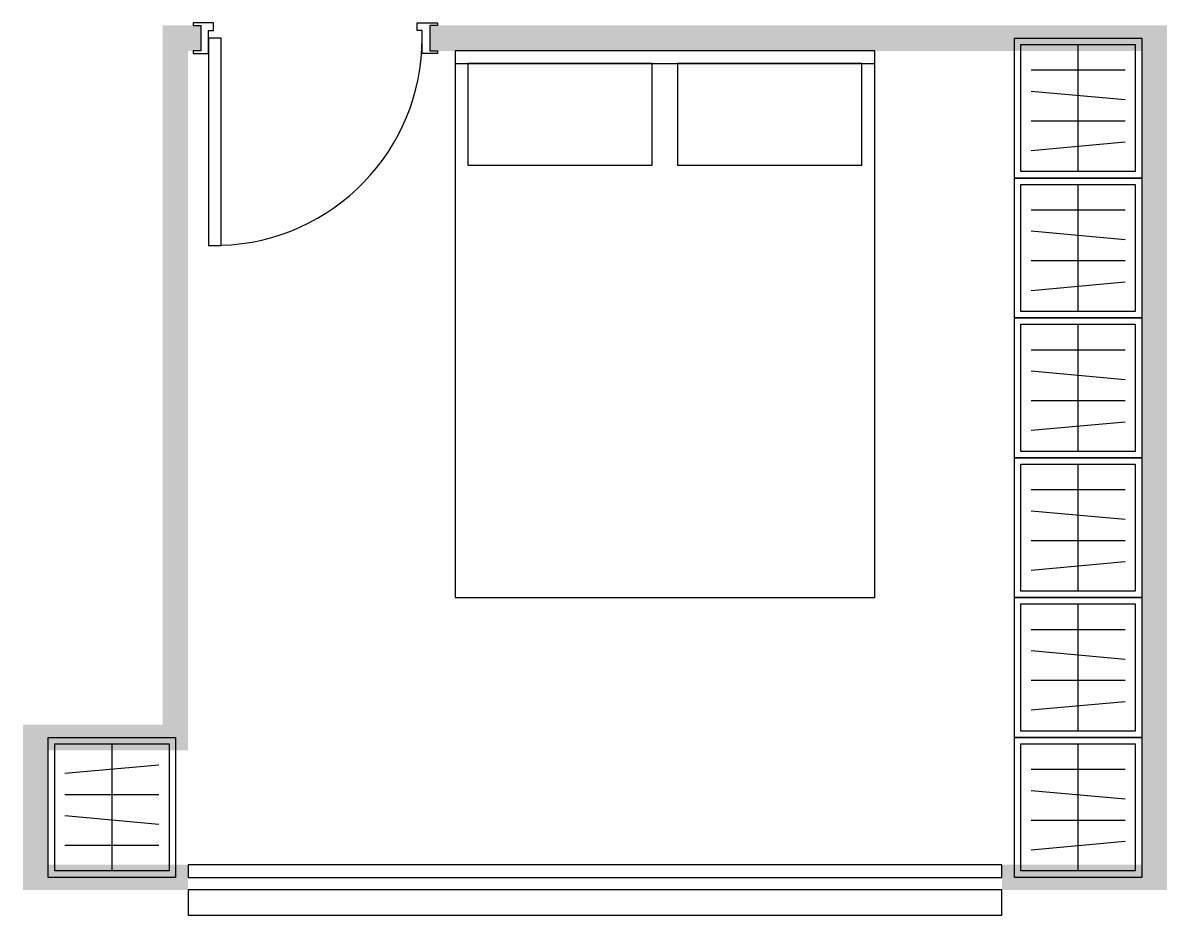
# Model space of a CAD drawing. Header units: millimetres. Extents: x -50 to 4450, y -148 to 3360.
import ezdxf

# ---------------------------------------------------------------- set-up
doc = ezdxf.new("R2010")
doc.units = ezdxf.units.MM

# ---------------------------------------------------------------- blocks, each defined once
blk = doc.blocks.new('Door_Wide_Mirror')
blk.add_line((1000, 50), (1000, -50))
for points in [[(70, 60), (70, 50), (100, 50), (100, -50), (70, -50), (70, -60), (130, -60), (130, -50), (130, 30), (150, 30), (150, 60), (70, 60)], [(1030, 60), (1030, 50), (1000, 50), (1000, -50), (1030, -50), (1030, -60), (970, -60), (970, -50), (970, 30), (950, 30), (950, 60), (1030, 60)]]:
    blk.add_lwpolyline(points)
blk.add_lwpolyline([(130, 0), (130, -815), (180, -815), (180, 0)], close=True)
blk.add_arc((155, 0), 815, 271.7578, 0)
for points in [[(100, 50), (100, -50), (0, 50), (0, -50)], [(1100, 50), (1100, -50), (1000, 50), (1000, -50)]]:
    blk.add_solid(points)
blk = doc.blocks.new('robe')
at = {"true_color": 0xffffff}
for p, q in [((250, 25), (250, 525)), ((65, 425), (435, 425)), ((65, 341.7), (435, 308.3)), ((65, 225), (435, 225)), ((65, 108.3), (435, 141.7))]:
    blk.add_line(p, q, dxfattribs=at)
for points in [[(0, 0), (0, 550), (500, 550), (500, 0)], [(25, 25), (25, 525), (475, 525), (475, 25)]]:
    blk.add_lwpolyline(points, close=True, dxfattribs=at)
blk = doc.blocks.new('Bed')
at = {"true_color": 0xbebebe}
blk.add_line((0, -100), (1650, -100), dxfattribs=at)
at = {"true_color": 0xffffff}
for points in [[(0, -50), (0, -2200), (1650, -2200), (1650, -50)], [(50, -100), (50, -500), (775, -500), (775, -100)], [(875, -100), (875, -500), (1600, -500), (1600, -100)]]:
    blk.add_lwpolyline(points, close=True, dxfattribs=at)
blk = doc.blocks.new('AllBlock')
at = {"true_color": 0xffffff}
for points in [[(599.5, 49.5), (599.5, 0), (3800.5, 0), (3800.5, 49.5)], [(599.5, -49.5), (599.5, -148.5), (3800.5, -148.5), (3800.5, -49.5)]]:
    blk.add_lwpolyline(points, close=True, dxfattribs=at)
for points in [[(500, 3350), (500, 2700), (600, 3350), (600, 2700)], [(1600, 3350), (1600, 3250), (2250, 3350), (2250, 3250)], [(2150, 3350), (2150, 3250), (2800, 3350), (2800, 3250)], [(2700, 3350), (2700, 3250), (3350, 3350), (3350, 3250)], [(3250, 3350), (3250, 3250), (3900, 3350), (3900, 3250)], [(3800, 3350), (3800, 3250), (4450, 3350), (4450, 3250)], [(4350, 3350), (4350, 2700), (4450, 3350), (4450, 2700)], [(500, 2800), (500, 2150), (600, 2800), (600, 2150)], [(4350, 2800), (4350, 2150), (4450, 2800), (4450, 2150)], [(500, 2250), (500, 1600), (600, 2250), (600, 1600)], [(4350, 2250), (4350, 1600), (4450, 2250), (4450, 1600)], [(500, 1700), (500, 1050), (600, 1700), (600, 1050)], [(4350, 1700), (4350, 1050), (4450, 1700), (4450, 1050)], [(500, 1150), (500, 500), (600, 1150), (600, 500)], [(4350, 1150), (4350, 500), (4450, 1150), (4450, 500)], [(-50, 600), (-50, 500), (600, 600), (600, 500)], [(-50, 600), (-50, -50), (50, 600), (50, -50)], [(4350, 600), (4350, -50), (4450, 600), (4450, -50)], [(-50, 50), (-50, -50), (600, 50), (600, -50)], [(3800, 50), (3800, -50), (4450, 50), (4450, -50)]]:
    blk.add_solid(points)
for name, p in [('Door_Wide_Mirror', (550, 3300)), ('robe', (3850, 2750)), ('Bed', (1650, 3300)), ('robe', (3850, 2200)), ('robe', (3850, 1650)), ('robe', (3850, 1100)), ('robe', (3850, 550)), ('robe', (3850, 0))]:
    blk.add_blockref(name, p)
at = {"rotation": 180}
blk.add_blockref('robe', (550, 550), dxfattribs=at)

msp = doc.modelspace()

# ---------------------------------------------------------------- block references
msp.add_blockref('AllBlock', (0, 0))

doc.saveas('drawing.dxf')
